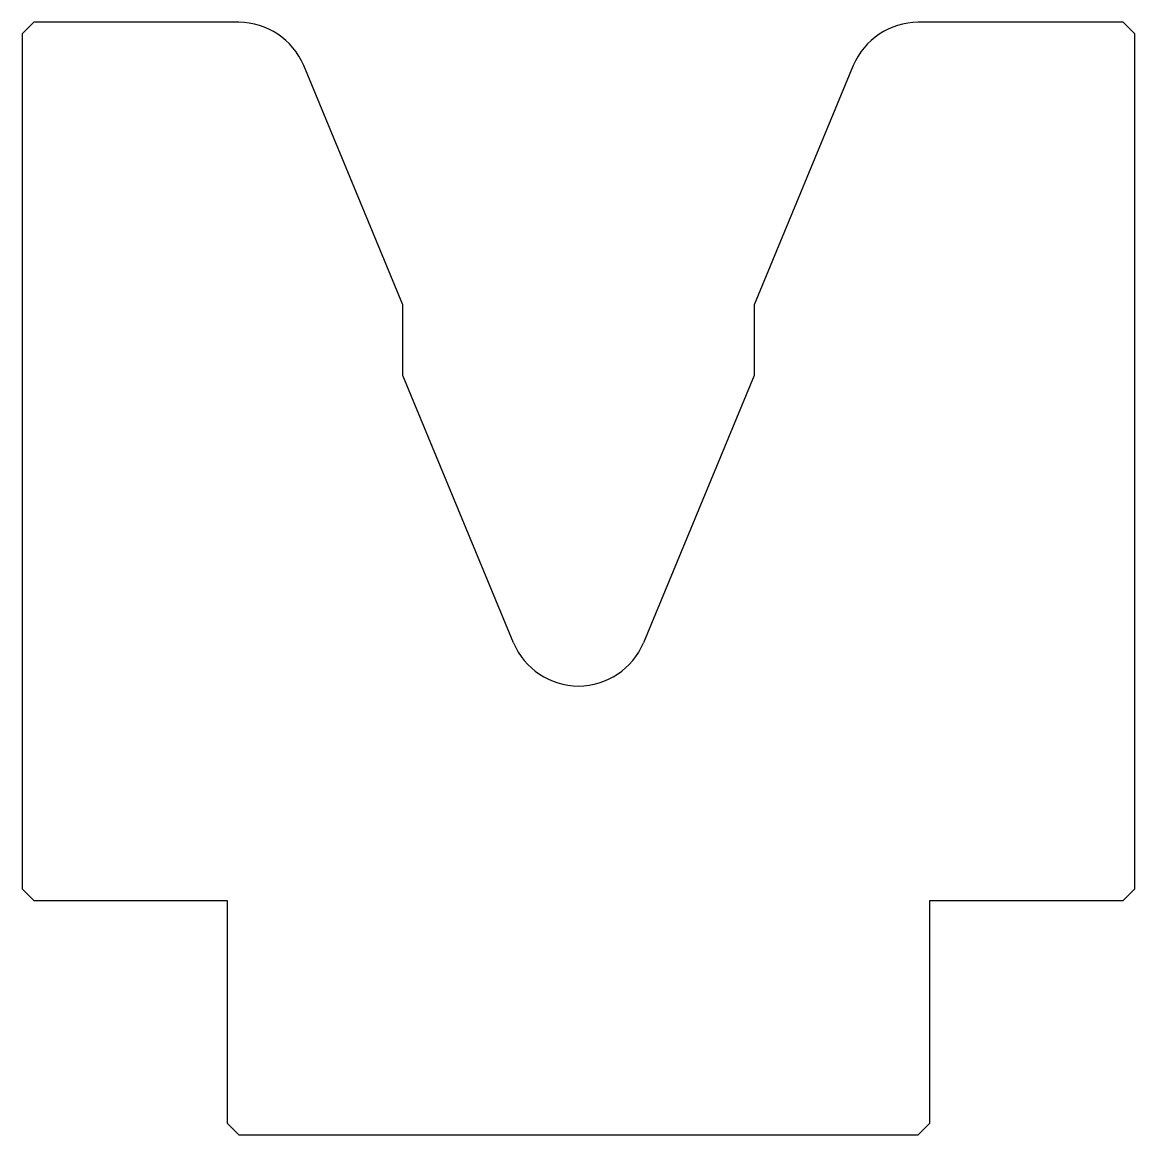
# Model space of a CAD drawing. Extents: x 32.5 to 127.5, y 30 to 125.
import ezdxf

# ---------------------------------------------------------------- set-up
doc = ezdxf.new("R2010")
doc.units = 0
doc.header["$LTSCALE"] = 25.4
doc.layers.add('PREDEFINITO', color=7, linetype='CONTINUOUS')

msp = doc.modelspace()

# ---------------------------------------------------------------- linework, layer by layer
at = {"layer": 'PREDEFINITO', "color": 7, "linetype": 'CONTINUOUS'}
for p, q in [((33.5, 125), (32.5, 124)), ((50.991, 125), (33.5, 125)), ((126.5, 125), (109.009, 125)), ((127.5, 124), (126.5, 125)), ((32.5, 124), (32.5, 51)), ((127.5, 51), (127.5, 124)), ((65, 100.858), (56.534, 121.296)), ((103.466, 121.296), (95, 100.858)), ((65, 94.848), (65, 100.858)), ((95, 100.858), (95, 94.848)), ((74.457, 72.017), (65, 94.848)), ((95, 94.848), (85.543, 72.017)), ((32.5, 51), (33.5, 50)), ((126.5, 50), (127.5, 51)), ((33.5, 50), (50, 50)), ((50, 50), (50, 31)), ((110, 50), (126.5, 50)), ((110, 31), (110, 50)), ((50, 31), (51, 30)), ((109, 30), (110, 31)), ((51, 30), (109, 30))]:
    msp.add_line(p, q, dxfattribs=at)
for centre, start, end in [((50.991, 119), 22.5, 90), ((109.009, 119), 90, 157.5), ((80, 74.313), 202.5, 337.5)]:
    msp.add_arc(centre, 6, start, end, dxfattribs=at)

doc.saveas('drawing.dxf')
